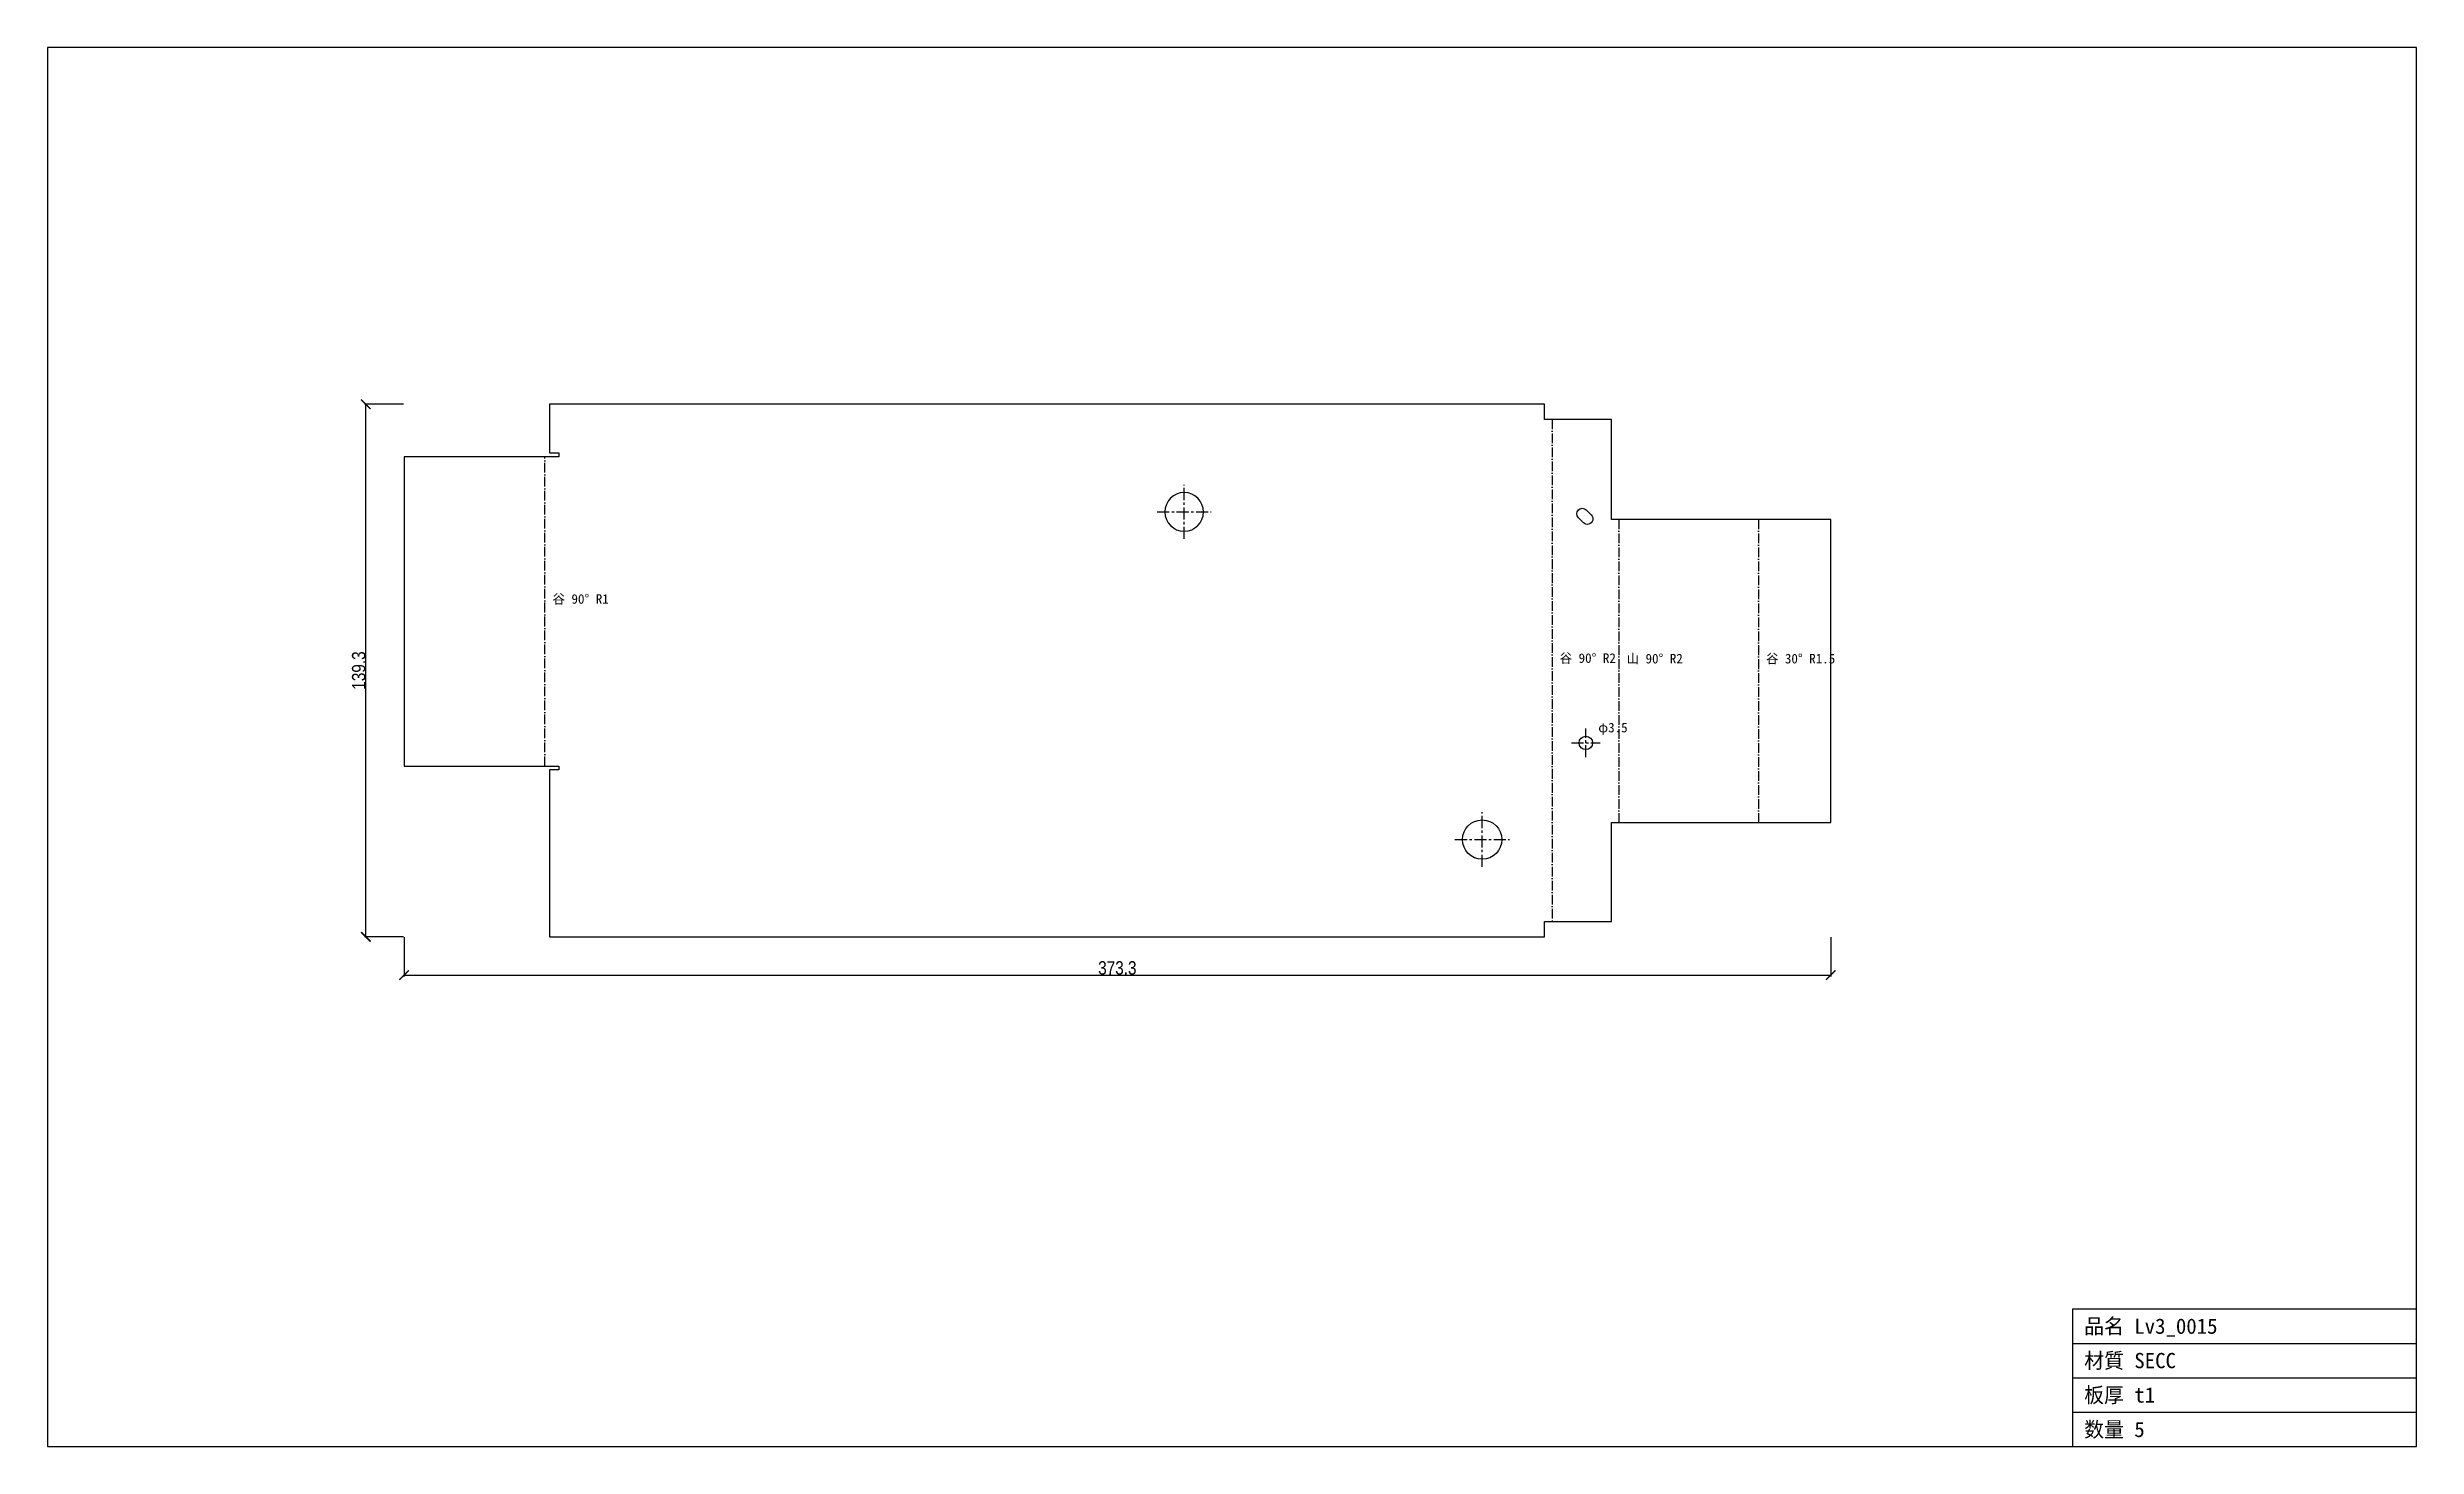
# Model space of a CAD drawing. Header units: millimetres. Extents: x -131 to 489, y -133 to 233.
import ezdxf

# ---------------------------------------------------------------- set-up
doc = ezdxf.new("R2010")
doc.units = ezdxf.units.MM
doc.linetypes.add('CENTER', pattern=[5.08, 3.175, -0.635, 0.635, -0.635])
doc.linetypes.add('DASHDOT', pattern=[3.556, 2.54, -0.508, 0, -0.508])
for name, color, linetype in [('12', 7, 'Continuous'), ('14', 7, 'Continuous'), ('18', 7, 'Continuous'), ('19', 7, 'Continuous'), ('4', 7, 'Continuous'), ('8', 7, 'Continuous')]:
    doc.layers.add(name, color=color, linetype=linetype)
doc.styles.add('OpenSansCondensed-Light', font='OpenSansCondensed-Light.ttf')
doc.dimstyles.new('EZDXF', dxfattribs={"dimtxt": 0.25, "dimasz": 0.175, "dimexe": 0.375, "dimexo": 0.125, "dimgap": 0.1, "dimtad": 1, "dimlfac": 100, "dimzin": 12, "dimdsep": 46, "dimtxsty": 'OpenSansCondensed-Light', "dimblk": 'ARCHTICK', "dimcen": 2.5, "dimazin": 3, "dimtfac": 0.5, "dimtmove": 2, "dimatfit": 3})

# ---------------------------------------------------------------- blocks, each defined once
blk = doc.blocks.new('HOLE_D3_53')
blk.add_circle((0, 0), 1.76)
blk = doc.blocks.new('_ARCHTICK')
at = {"color": 0, "linetype": 'BYBLOCK', "const_width": 0.15}
blk.add_lwpolyline([(-0.5, -0.5), (0.5, 0.5)], dxfattribs=at)

msp = doc.modelspace()

# ---------------------------------------------------------------- linework, layer by layer
at = {"layer": '18', "color": 3, "linetype": 'DASHDOT'}
for p, q in [((262.38, 135.3), (262.38, 4)), ((-1.18, 44.65), (-1.18, 125.59)), ((279.9, 109.15), (279.9, 29.88)), ((316.37, 109.15), (316.37, 29.88))]:
    msp.add_line(p, q, dxfattribs=at)
at = {"layer": '19', "color": 1, "linetype": 'CENTER'}
for p, q in [((166.11, 104.07), (166.11, 118.19)), ((159.05, 111.13), (173.17, 111.13)), ((267.45, 50.72), (274.98, 50.72)), ((271.22, 46.95), (271.22, 54.48)), ((244.11, 18.29), (244.11, 32.57)), ((236.97, 25.43), (251.25, 25.43))]:
    msp.add_line(p, q, dxfattribs=at)
at = {"layer": '4', "color": 7, "linetype": 'CONTINUOUS'}
for p, q in [((260.42, 139.3), (0, 139.3)), ((0, 139.3), (0, 126.59)), ((260.42, 135.3), (260.42, 139.3)), ((277.93, 135.3), (260.42, 135.3)), ((277.93, 109.15), (277.93, 135.3)), ((2.5, 125.59), (-38.04, 125.59)), ((-38.04, 125.59), (-38.04, 105.43)), ((0, 126.59), (2.5, 126.59)), ((2.5, 126.59), (2.5, 125.59)), ((-38.04, 105.43), (-38.04, 103.72)), ((335.3, 109.15), (277.93, 109.15)), ((335.3, 83.98), (335.3, 109.15)), ((-38.04, 103.72), (-38.04, 98.93)), ((-38.04, 98.93), (-38.04, 44.65)), ((335.3, 81.92), (335.3, 83.98)), ((335.3, 65.07), (335.3, 81.92)), ((335.3, 29.88), (335.3, 65.07)), ((-38.04, 44.65), (2.5, 44.65)), ((2.5, 43.65), (0, 43.65)), ((0, 43.65), (0, 24.55)), ((2.5, 44.65), (2.5, 43.65)), ((277.93, 24.24), (277.93, 29.88)), ((277.93, 29.88), (311.89, 29.88)), ((311.89, 29.88), (320.3, 29.88)), ((320.3, 29.88), (335.3, 29.88)), ((0, 24.55), (0, 11.9)), ((277.93, 10.27), (277.93, 24.24)), ((0, 11.9), (0, 0)), ((277.93, 4), (277.93, 10.27)), ((0, 0), (260.42, 0)), ((260.42, 0), (260.42, 4)), ((260.42, 4), (277.94, 4))]:
    msp.add_line(p, q, dxfattribs=at)
msp.add_lwpolyline([(271.32, 111.66), (272.64, 110.35, -1), (270.59, 108.3), (269.27, 109.61, -1)], format="xyb", close=True, dxfattribs=at)
msp.add_circle((244.11, 25.43), 5.14, dxfattribs=at)
for start, end in [(0, 180), (180, 0)]:
    msp.add_arc((166.11, 111.13), 5.06, start, end, dxfattribs=at)
at = {"layer": '8', "color": 7, "linetype": 'CONTINUOUS'}
for p, q in [((488.64, 232.64), (-131.38, 232.64)), ((-131.38, 232.64), (-131.38, -133.34)), ((488.64, -133.34), (488.64, 232.64)), ((398.64, -133.34), (398.64, -97.34)), ((398.64, -97.34), (488.64, -97.34)), ((398.64, -106.34), (488.64, -106.34)), ((398.64, -115.34), (488.64, -115.34)), ((398.64, -124.34), (488.64, -124.34)), ((-131.38, -133.34), (488.64, -133.34))]:
    msp.add_line(p, q, dxfattribs=at)

# ---------------------------------------------------------------- block references
at = {"layer": '4', "color": 7, "linetype": 'CONTINUOUS'}
msp.add_blockref('HOLE_D3_53', (271.22, 50.72), dxfattribs=at)

# ---------------------------------------------------------------- texts
at = {"layer": '14', "color": 2}
for s, height, p in [('谷 90° R1', 2.5, (0.82, 87.12)), ('谷 90° R2', 2.5, (264.38, 71.65)), ('山 90° R2', 2.5, (281.9, 71.51)), ('谷 30° R1.5', 2.5, (318.37, 71.51)), ('φ3.5', 2.5, (274.48, 53.48)), ('品名 Lv3_0015', 4, (401.64, -103.84)), ('材質 SECC', 4, (401.64, -112.84)), ('板厚 t1', 4, (401.64, -121.84)), ('数量 5', 4, (401.64, -130.84))]:
    msp.add_text(s, height=height, dxfattribs=at).set_placement(p)

# ---------------------------------------------------------------- dimensions: what is measured, and where the dimension line sits
at = {"layer": '12', "color": 2}
msp.add_linear_dim(base=(-48.04, 0), p1=(-38.04, 0), p2=(-38.04, 139.3), angle=90, dimstyle='EZDXF', override={"dimtxt": 3.5, "dimasz": 2.5, "dimdec": 1, "dimlfac": 1}, dxfattribs=at).render()
msp.add_linear_dim(base=(-38.04, -10), p1=(-38.04, 0), p2=(335.3, 0), dimstyle='EZDXF', override={"dimtxt": 3.5, "dimasz": 2.5, "dimdec": 1, "dimlfac": 1}, dxfattribs=at).render()

doc.saveas('drawing.dxf')
